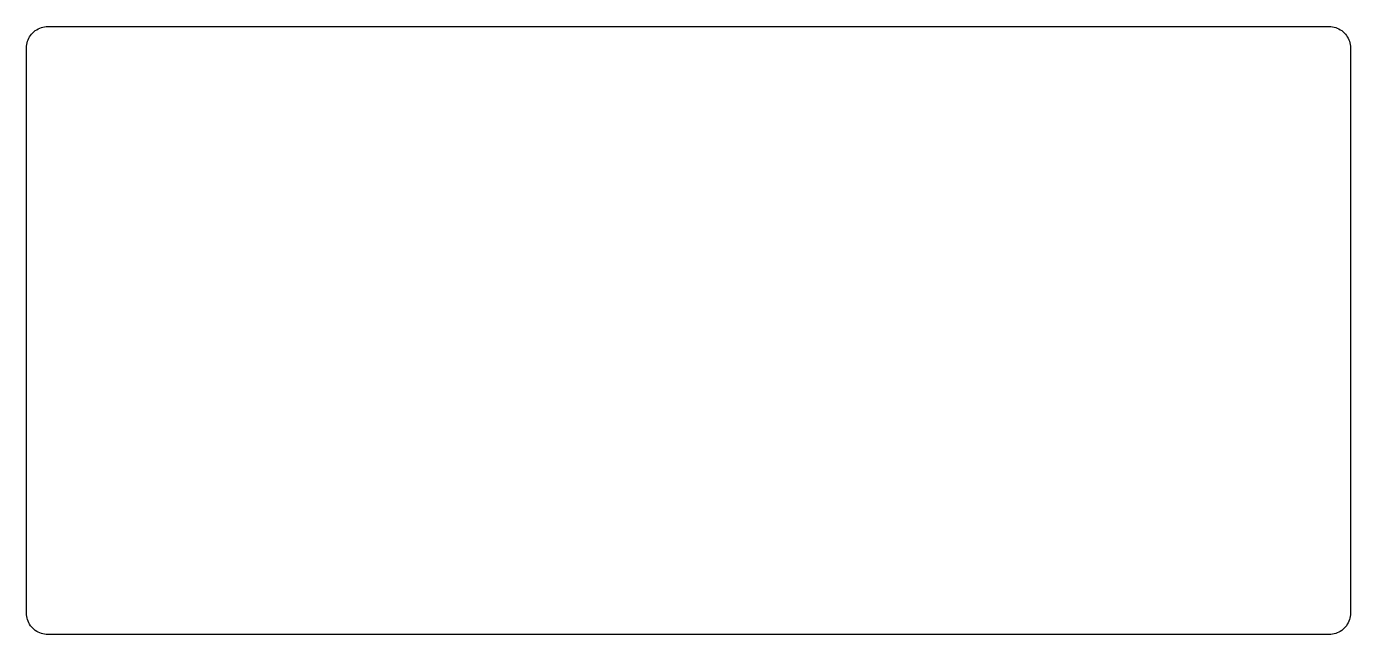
# Model space of a CAD drawing. Extents: x 0 to 247, y 0 to 113.
import ezdxf

# ---------------------------------------------------------------- set-up
doc = ezdxf.new("R2010")
doc.units = 0
doc.layers.get('0').update_dxf_attribs({"linetype": 'CONTINUOUS'})

msp = doc.modelspace()

# ---------------------------------------------------------------- linework, layer by layer
at = {"color": 0}
for p, q in [((0.4, 110.87), (0.53, 111.16)), ((0.53, 111.16), (0.68, 111.43)), ((0.68, 111.43), (0.86, 111.69)), ((0.86, 111.69), (1.05, 111.94)), ((1.05, 111.94), (1.27, 112.17)), ((1.27, 112.17), (1.5, 112.38)), ((1.5, 112.38), (1.74, 112.58)), ((1.74, 112.58), (2.01, 112.75)), ((2.01, 112.75), (2.28, 112.91)), ((2.28, 112.91), (2.56, 113.04)), ((2.56, 113.04), (2.86, 113.15)), ((2.86, 113.15), (3.16, 113.23)), ((3.16, 113.23), (3.47, 113.29)), ((3.47, 113.29), (3.78, 113.33)), ((3.78, 113.33), (4.09, 113.34)), ((4.09, 113.34), (242.7, 113.34)), ((242.7, 113.34), (243.01, 113.33)), ((243.01, 113.33), (243.32, 113.29)), ((243.32, 113.29), (243.63, 113.23)), ((243.63, 113.23), (243.93, 113.15)), ((243.93, 113.15), (244.23, 113.04)), ((244.23, 113.04), (244.51, 112.91)), ((244.51, 112.91), (244.78, 112.75)), ((244.78, 112.75), (245.05, 112.58)), ((245.05, 112.58), (245.29, 112.38)), ((245.29, 112.38), (245.52, 112.17)), ((245.52, 112.17), (245.74, 111.94)), ((245.74, 111.94), (245.93, 111.69)), ((245.93, 111.69), (246.1, 111.43)), ((246.1, 111.43), (246.26, 111.16)), ((246.26, 111.16), (246.39, 110.87)), ((0.09, 4.09), (0.1, 109.34)), ((0.1, 109.34), (0.11, 109.66)), ((0.11, 109.66), (0.14, 109.97)), ((0.14, 109.97), (0.21, 110.28)), ((0.21, 110.28), (0.29, 110.58)), ((0.29, 110.58), (0.4, 110.87)), ((246.39, 110.87), (246.5, 110.58)), ((246.5, 110.58), (246.59, 110.28)), ((246.59, 110.28), (246.65, 109.97)), ((246.65, 109.97), (246.68, 109.66)), ((246.68, 109.66), (246.69, 109.34)), ((246.69, 109.34), (246.7, 4.09)), ((0.11, 3.78), (0.09, 4.09)), ((0.14, 3.47), (0.11, 3.78)), ((0.21, 3.16), (0.14, 3.47)), ((0.29, 2.86), (0.21, 3.16)), ((0.4, 2.56), (0.29, 2.86)), ((0.53, 2.28), (0.4, 2.56)), ((246.39, 2.56), (246.26, 2.28)), ((246.5, 2.86), (246.39, 2.56)), ((246.59, 3.16), (246.5, 2.86)), ((246.65, 3.47), (246.59, 3.16)), ((246.68, 3.78), (246.65, 3.47)), ((246.7, 4.09), (246.68, 3.78)), ((0.68, 2), (0.53, 2.28)), ((0.86, 1.74), (0.68, 2)), ((1.05, 1.5), (0.86, 1.74)), ((1.27, 1.26), (1.05, 1.5)), ((1.5, 1.05), (1.27, 1.26)), ((1.74, 0.86), (1.5, 1.05)), ((2.01, 0.68), (1.74, 0.86)), ((2.28, 0.53), (2.01, 0.68)), ((2.56, 0.4), (2.28, 0.53)), ((2.86, 0.29), (2.56, 0.4)), ((3.16, 0.2), (2.86, 0.29)), ((3.47, 0.14), (3.16, 0.2)), ((3.78, 0.1), (3.47, 0.14)), ((4.09, 0.09), (3.78, 0.1)), ((242.7, 0.09), (4.09, 0.09)), ((243.01, 0.1), (242.7, 0.09)), ((243.32, 0.14), (243.01, 0.1)), ((243.63, 0.2), (243.32, 0.14)), ((243.93, 0.29), (243.63, 0.2)), ((244.23, 0.4), (243.93, 0.29)), ((244.51, 0.53), (244.23, 0.4)), ((244.78, 0.68), (244.51, 0.53)), ((245.05, 0.86), (244.78, 0.68)), ((245.29, 1.05), (245.05, 0.86)), ((245.52, 1.26), (245.29, 1.05)), ((245.74, 1.5), (245.52, 1.26)), ((245.93, 1.74), (245.74, 1.5)), ((246.1, 2), (245.93, 1.74)), ((246.26, 2.28), (246.1, 2))]:
    msp.add_line(p, q, dxfattribs=at)

doc.saveas('drawing.dxf')
